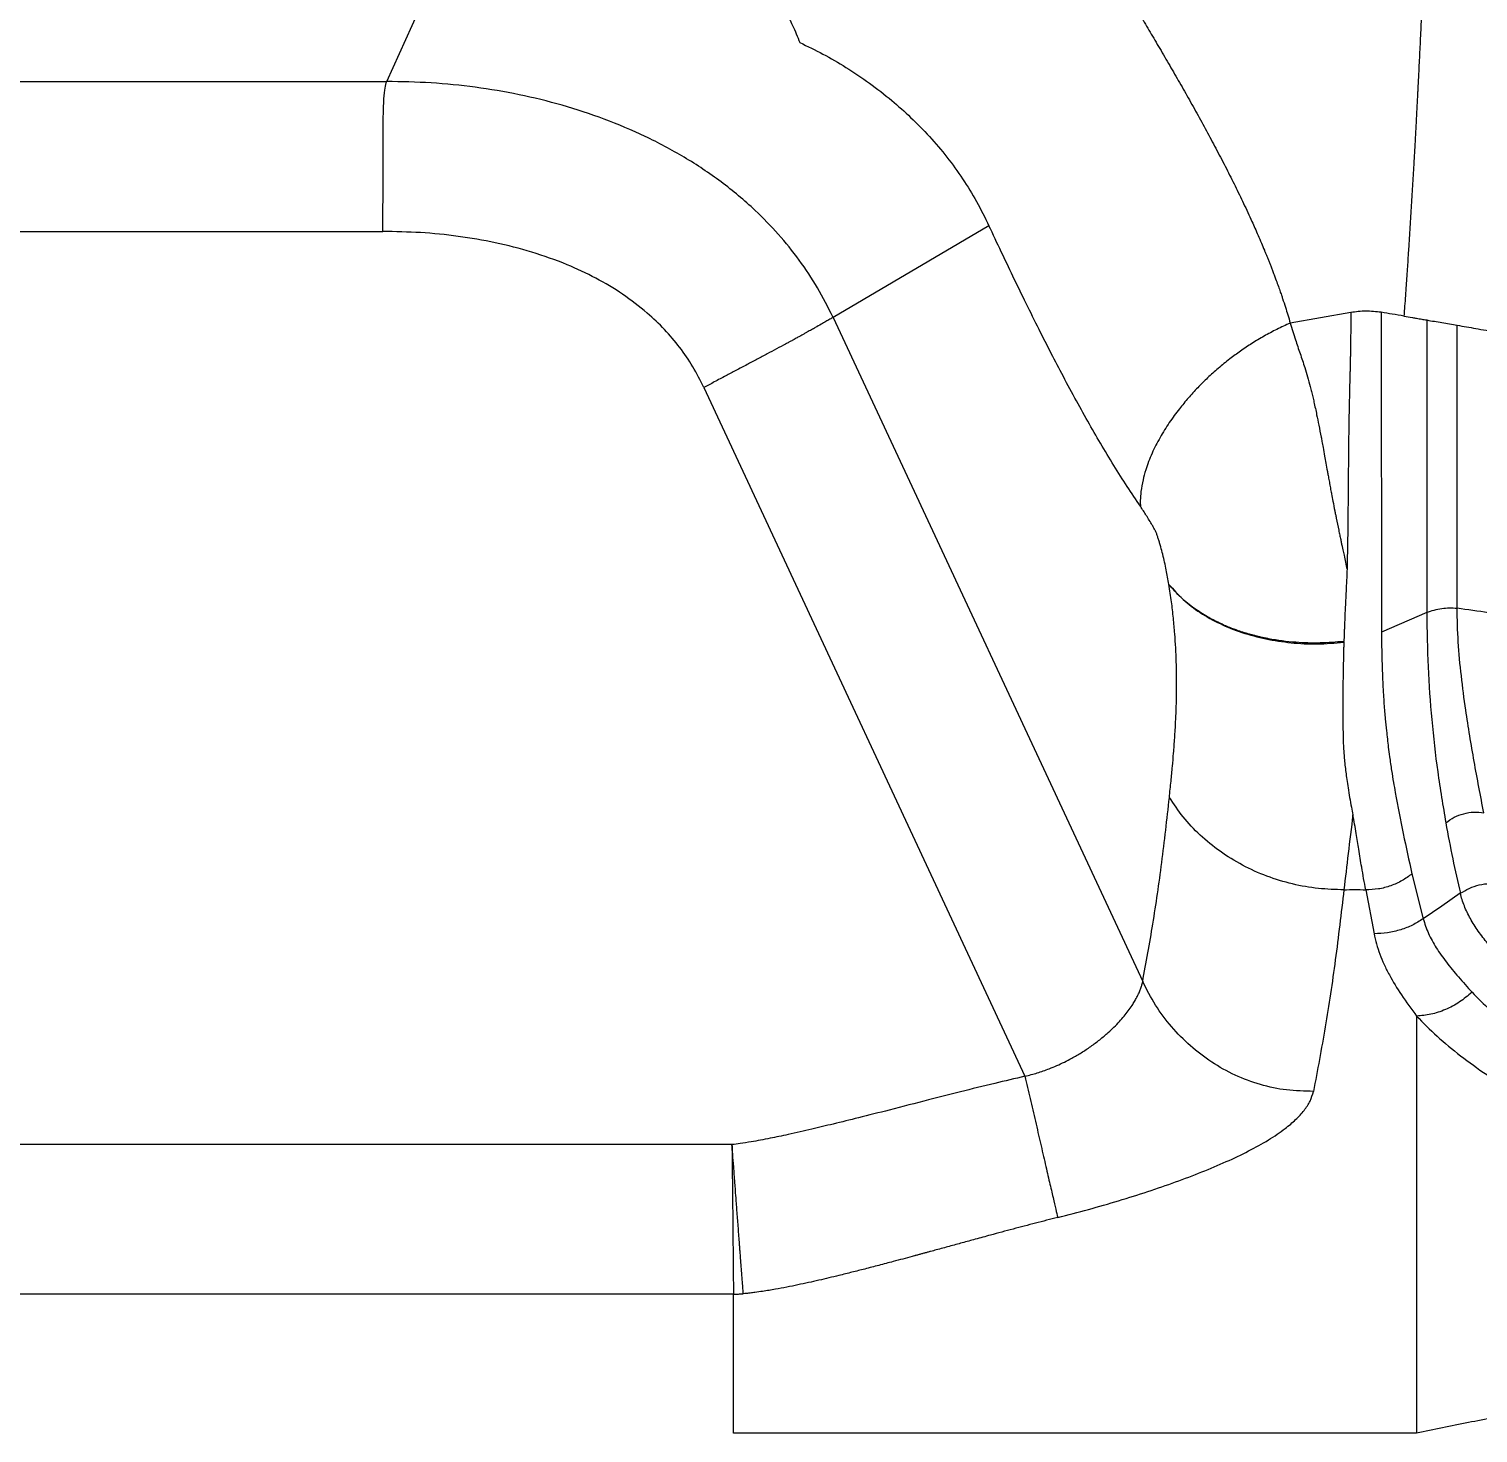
# Model space of a CAD drawing. Extents: x 943 to 1030, y 781 to 934.
# Drawn here: x 986.79 to 1001.1, y 814.52 to 828.39 of the extents above; entities that cross this region are included whole.
import ezdxf

# ---------------------------------------------------------------- set-up
doc = ezdxf.new("R2010")
doc.units = 0
doc.header["$MEASUREMENT"] = 0
doc.layers.add('1', color=4, linetype='Continuous')

# ---------------------------------------------------------------- blocks, each defined once
blk = doc.blocks.new('AIRA')
at = {"layer": '1', "color": 3, "linetype": 'Continuous', "lineweight": 25}
for p, q in [((47.145, 24.701), (48.107, 26.827)), ((39.997, 24.701), (47.145, 24.701)), ((40.036, 23.219), (47.106, 23.219)), ((53.095, 23.276), (51.555, 22.371)), ((51.555, 22.371), (54.614, 15.81)), ((56.671, 22.419), (56.072, 22.314)), ((50.279, 21.678), (53.451, 14.875)), ((57.421, 19.455), (56.973, 19.26)), ((57.275, 16.874), (57.386, 16.43)), ((56.818, 16.717), (56.9, 16.283)), ((50.556, 14.2), (33.596, 14.2)), ((50.571, 12.723), (33.596, 12.723)), ((50.571, 11.351), (50.571, 12.723)), ((57.321, 11.351), (50.571, 11.351))]:
    blk.add_line(p, q, dxfattribs=at)
at = {"layer": '1', "color": 3, "linetype": 'Continuous', "lineweight": 25, "flags": 128}
blk.add_lwpolyline([(57.752, 16.682), (57.569, 16.556), (57.386, 16.43)], dxfattribs=at)
at = {"layer": '1', "color": 3, "linetype": 'Continuous', "lineweight": 25}
for points, knots in [([(57.486, 28.579), (57.481, 28.428), (57.473, 28.126), (57.459, 27.675), (57.443, 27.227), (57.427, 26.775), (57.409, 26.305), (57.39, 25.854), (57.376, 25.522), (57.366, 25.319), (57.361, 25.209), (57.356, 25.099), (57.351, 24.992), (57.345, 24.884), (57.34, 24.772), (57.335, 24.682), (57.332, 24.615), (57.33, 24.573), (57.327, 24.529), (57.325, 24.483), (57.322, 24.433), (57.32, 24.382), (57.317, 24.327), (57.312, 24.236), (57.306, 24.124), (57.299, 24.007), (57.295, 23.937), (57.293, 23.904), (57.293, 23.894), (57.293, 23.891), (57.293, 23.89), (57.292, 23.89), (57.292, 23.89), (57.292, 23.89), (57.292, 23.89), (57.292, 23.89), (57.292, 23.89), (57.292, 23.89), (57.292, 23.89), (57.284, 23.749), (57.267, 23.462), (57.247, 23.144), (57.234, 22.939), (57.228, 22.847), (57.221, 22.755), (57.215, 22.658), (57.208, 22.559), (57.201, 22.466), (57.197, 22.408), (57.195, 22.383)], [0, 0, 0, 0, 0.071196, 0.141711, 0.212372, 0.28328, 0.357144, 0.436742, 0.499998, 0.517245, 0.534981, 0.553204, 0.570442, 0.587314, 0.6055, 0.625, 0.631338, 0.638097, 0.645277, 0.652878, 0.660902, 0.669347, 0.678213, 0.687502, 0.713927, 0.733154, 0.74518, 0.748491, 0.749472, 0.749824, 0.749935, 0.749975, 0.74999, 0.749997, 0.75, 0.750001, 0.750002, 0.750002, 0.750002, 0.750002, 0.819631, 0.891743, 0.907681, 0.92198, 0.937848, 0.953473, 0.970518, 0.987776, 1, 1, 1, 1]), ([(54.188, 26.086), (54.193, 26.075), (54.202, 26.053), (54.219, 26.017), (54.239, 25.977), (54.264, 25.926), (54.298, 25.863), (54.348, 25.771), (54.413, 25.657), (54.495, 25.515), (54.583, 25.366), (54.675, 25.209), (54.771, 25.047), (54.868, 24.88), (54.966, 24.711), (55.064, 24.539), (55.161, 24.366), (55.256, 24.193), (55.349, 24.017), (55.44, 23.843), (55.528, 23.668), (55.612, 23.494), (55.677, 23.355), (55.724, 23.25), (55.755, 23.179), (55.786, 23.107), (55.81, 23.048), (55.828, 23.006), (55.84, 22.976), (55.853, 22.945), (55.866, 22.912), (55.879, 22.878), (55.893, 22.842), (55.904, 22.813), (55.916, 22.782), (55.93, 22.744), (55.949, 22.692), (55.968, 22.639), (55.984, 22.594), (56.002, 22.539), (56.024, 22.474), (56.049, 22.393), (56.064, 22.341), (56.072, 22.314)], [0, 0, 0, 0, 0.017262, 0.035102, 0.052731, 0.070138, 0.097873, 0.124954, 0.166829, 0.208605, 0.250232, 0.292064, 0.333361, 0.375442, 0.416935, 0.458354, 0.500395, 0.541617, 0.582789, 0.625295, 0.666023, 0.707371, 0.750197, 0.76602, 0.783127, 0.801539, 0.818842, 0.8257, 0.832947, 0.840585, 0.848619, 0.857049, 0.86588, 0.875115, 0.878873, 0.88865, 0.903741, 0.917653, 0.92875, 0.937558, 0.959174, 0.978518, 1, 1, 1, 1]), ([(50.973, 25.609), (50.986, 25.586), (51.012, 25.539), (51.05, 25.468), (51.087, 25.395), (51.121, 25.324), (51.156, 25.25), (51.192, 25.171), (51.215, 25.113), (51.227, 25.085)], [0, 0, 0, 0, 0.139214, 0.2813352, 0.4263749, 0.5618752, 0.6900715, 0.8467466, 1, 1, 1, 1]), ([(51.227, 25.085), (51.303, 25.048), (51.458, 24.973), (51.688, 24.839), (51.916, 24.687), (52.129, 24.521), (52.327, 24.345), (52.51, 24.159), (52.682, 23.955), (52.837, 23.741), (52.976, 23.515), (53.055, 23.356), (53.095, 23.276)], [0, 0, 0, 0, 0.095466, 0.194486, 0.300302, 0.40566, 0.500016, 0.600029, 0.700803, 0.800231, 0.89875, 1, 1, 1, 1]), ([(47.106, 23.219), (47.106, 23.245), (47.106, 23.294), (47.107, 23.367), (47.107, 23.437), (47.108, 23.504), (47.108, 23.567), (47.108, 23.627), (47.108, 23.684), (47.108, 23.73), (47.108, 23.777), (47.108, 23.836), (47.108, 23.919), (47.108, 24.005), (47.108, 24.08), (47.109, 24.141), (47.109, 24.224), (47.11, 24.326), (47.113, 24.438), (47.118, 24.547), (47.127, 24.646), (47.139, 24.682), (47.145, 24.701)], [0, 0, 0, 0, 0.035744, 0.070208, 0.103392, 0.135296, 0.16592, 0.195263, 0.223327, 0.250111, 0.263747, 0.294509, 0.341265, 0.393721, 0.433774, 0.469272, 0.500214, 0.586234, 0.66857, 0.750194, 0.874563, 1, 1, 1, 1]), ([(51.555, 22.371), (51.505, 22.469), (51.407, 22.665), (51.224, 22.939), (51.017, 23.195), (50.762, 23.457), (50.453, 23.715), (50.088, 23.958), (49.7, 24.164), (49.296, 24.334), (48.879, 24.471), (48.453, 24.575), (48.02, 24.648), (47.583, 24.693), (47.291, 24.698), (47.145, 24.701)], [0, 0, 0, 0, 0.062495, 0.12499, 0.187487, 0.249986, 0.333302, 0.416621, 0.499954, 0.583287, 0.666626, 0.749968, 0.833311, 0.916655, 1, 1, 1, 1]), ([(50.279, 21.678), (50.244, 21.747), (50.174, 21.886), (50.042, 22.077), (49.891, 22.254), (49.704, 22.432), (49.478, 22.604), (49.211, 22.763), (48.911, 22.903), (48.579, 23.02), (48.218, 23.112), (47.851, 23.175), (47.479, 23.213), (47.23, 23.217), (47.106, 23.219)], [0, 0, 0, 0, 0.062601, 0.125005, 0.186819, 0.249989, 0.332486, 0.415733, 0.499943, 0.599309, 0.699218, 0.799444, 0.899673, 1, 1, 1, 1]), ([(54.591, 20.505), (54.548, 20.57), (54.46, 20.699), (54.329, 20.908), (54.199, 21.123), (54.07, 21.346), (53.943, 21.576), (53.817, 21.809), (53.694, 22.046), (53.572, 22.287), (53.45, 22.533), (53.331, 22.779), (53.214, 23.024), (53.136, 23.19), (53.095, 23.276)], [0, 0, 0, 0, 0.0826119, 0.1658054, 0.2499729, 0.3305727, 0.4138137, 0.4999646, 0.5786091, 0.6619056, 0.7499755, 0.8315724, 0.9131441, 1, 1, 1, 1]), ([(51.555, 22.371), (51.545, 22.365), (51.525, 22.353), (51.485, 22.33), (51.437, 22.303), (51.394, 22.278), (51.361, 22.259), (51.341, 22.248), (51.32, 22.236), (51.297, 22.224), (51.272, 22.21), (51.248, 22.196), (51.221, 22.181), (51.196, 22.168), (51.17, 22.153), (51.145, 22.14), (51.117, 22.124), (51.068, 22.098), (50.998, 22.06), (50.905, 22.01), (50.807, 21.958), (50.703, 21.903), (50.599, 21.848), (50.491, 21.791), (50.385, 21.735), (50.313, 21.696), (50.279, 21.678)], [0, 0, 0, 0, 0.0604594, 0.1249996, 0.1841237, 0.2499806, 0.2685661, 0.2880523, 0.3084393, 0.329727, 0.3519155, 0.3750047, 0.3927558, 0.4195103, 0.4362645, 0.4552696, 0.4765256, 0.5000324, 0.5625283, 0.6250239, 0.6875192, 0.7500143, 0.8168421, 0.8750207, 0.9407513, 1, 1, 1, 1]), ([(56.671, 22.419), (56.671, 22.365), (56.67, 22.258), (56.668, 22.131), (56.667, 22.045), (56.666, 21.999), (56.665, 21.954), (56.664, 21.908), (56.663, 21.863), (56.662, 21.813), (56.66, 21.74), (56.658, 21.653), (56.656, 21.564), (56.654, 21.485), (56.652, 21.406), (56.651, 21.321), (56.65, 21.239), (56.648, 21.145), (56.647, 21.025), (56.646, 20.87), (56.644, 20.688), (56.643, 20.535), (56.642, 20.416), (56.641, 20.337), (56.64, 20.255), (56.639, 20.172), (56.637, 20.085), (56.636, 20.004), (56.634, 19.936), (56.633, 19.898), (56.633, 19.883)], [0, 0, 0, 0, 0.071366, 0.140211, 0.15873, 0.177161, 0.195506, 0.213762, 0.23193, 0.250011, 0.272661, 0.31866, 0.351432, 0.375016, 0.40849, 0.440483, 0.470995, 0.500023, 0.545322, 0.605029, 0.672401, 0.749987, 0.780003, 0.811318, 0.843933, 0.877844, 0.913055, 0.951077, 0.980059, 1, 1, 1, 1]), ([(56.971, 22.421), (56.92, 22.426), (56.82, 22.438), (56.72, 22.425), (56.671, 22.419)], [0, 0, 0, 0, 0.5106481, 1, 1, 1, 1]), ([(56.971, 22.421), (56.971, 22.332), (56.971, 22.164), (56.971, 21.908), (56.971, 21.671), (56.971, 21.453), (56.971, 21.254), (56.971, 21.128), (56.971, 21.069)], [0, 0, 0, 0, 0.216253, 0.409714, 0.582257, 0.736714, 0.875454, 1, 1, 1, 1]), ([(57.195, 22.383), (57.157, 22.39), (57.083, 22.402), (57.008, 22.414), (56.971, 22.421)], [0, 0, 0, 0, 0.515335, 1, 1, 1, 1]), ([(57.195, 22.383), (57.223, 22.379), (57.265, 22.372), (57.307, 22.364), (57.321, 22.362)], [0, 0, 0, 0, 0.66334, 1, 1, 1, 1]), ([(57.321, 22.362), (57.337, 22.359), (57.371, 22.353), (57.404, 22.348), (57.421, 22.345)], [0, 0, 0, 0, 0.5, 1, 1, 1, 1]), ([(57.421, 22.345), (57.446, 22.34), (57.496, 22.332), (57.546, 22.323), (57.571, 22.319)], [0, 0, 0, 0, 0.5, 1, 1, 1, 1]), ([(57.421, 22.345), (57.421, 22.266), (57.421, 22.109), (57.421, 21.854), (57.421, 21.61), (57.421, 21.383), (57.421, 21.177), (57.421, 20.971), (57.421, 20.767), (57.421, 20.568), (57.421, 20.375), (57.421, 20.191), (57.421, 19.998), (57.421, 19.803), (57.421, 19.612), (57.421, 19.507), (57.421, 19.455)], [0, 0, 0, 0, 0.083326, 0.166657, 0.249975, 0.312483, 0.37499, 0.437497, 0.500001, 0.562504, 0.625013, 0.687519, 0.75003, 0.83335, 0.916676, 1, 1, 1, 1]), ([(56.072, 22.314), (56.028, 22.294), (55.94, 22.254), (55.814, 22.187), (55.694, 22.115), (55.581, 22.039), (55.469, 21.957), (55.361, 21.869), (55.255, 21.774), (55.156, 21.676), (55.063, 21.574), (54.987, 21.482), (54.925, 21.401), (54.876, 21.331), (54.829, 21.258), (54.785, 21.183), (54.743, 21.106), (54.705, 21.027), (54.671, 20.945), (54.641, 20.857), (54.614, 20.758), (54.596, 20.657), (54.589, 20.571), (54.591, 20.524), (54.591, 20.505)], [0, 0, 0, 0, 0.051762, 0.102406, 0.15176, 0.199686, 0.246127, 0.298553, 0.349494, 0.399913, 0.451472, 0.503994, 0.536847, 0.570921, 0.606233, 0.642802, 0.680625, 0.719689, 0.760009, 0.802072, 0.853553, 0.914666, 0.965746, 1, 1, 1, 1]), ([(56.072, 22.314), (56.089, 22.259), (56.119, 22.161), (56.169, 22.014), (56.221, 21.862), (56.257, 21.735), (56.282, 21.637), (56.295, 21.586), (56.307, 21.531), (56.32, 21.472), (56.336, 21.396), (56.355, 21.302), (56.373, 21.213), (56.386, 21.14), (56.398, 21.077), (56.411, 21.006), (56.425, 20.927), (56.436, 20.863), (56.447, 20.804), (56.456, 20.755), (56.466, 20.7), (56.474, 20.657), (56.484, 20.608), (56.495, 20.546), (56.506, 20.491), (56.512, 20.46), (56.512, 20.459), (56.512, 20.459), (56.513, 20.459), (56.513, 20.458), (56.513, 20.457), (56.513, 20.454), (56.514, 20.449), (56.516, 20.439), (56.521, 20.418), (56.532, 20.359), (56.546, 20.291), (56.561, 20.221), (56.57, 20.178), (56.578, 20.139), (56.585, 20.105), (56.592, 20.075), (56.598, 20.047), (56.612, 19.983), (56.623, 19.928), (56.633, 19.883)], [0, 0, 0, 0, 0.075876, 0.136498, 0.196723, 0.275411, 0.296181, 0.316908, 0.337594, 0.362246, 0.386704, 0.427105, 0.472729, 0.489399, 0.51142, 0.5446, 0.570747, 0.602322, 0.618383, 0.63847, 0.65981, 0.682406, 0.688987, 0.71709, 0.75493, 0.754989, 0.755036, 0.755119, 0.755268, 0.755538, 0.756028, 0.756933, 0.758641, 0.761986, 0.768897, 0.784234, 0.833382, 0.853203, 0.871346, 0.88781, 0.902596, 0.9157, 0.927122, 0.938731, 1, 1, 1, 1]), ([(57.571, 22.319), (57.596, 22.314), (57.646, 22.306), (57.696, 22.297), (57.721, 22.293)], [0, 0, 0, 0, 0.5, 1, 1, 1, 1]), ([(57.721, 22.293), (57.782, 22.282), (57.912, 22.26), (58.12, 22.225), (58.336, 22.189), (58.552, 22.154), (58.761, 22.12), (58.901, 22.098), (58.971, 22.087)], [0, 0, 0, 0, 0.147806, 0.314503, 0.499999, 0.666933, 0.833595, 1, 1, 1, 1]), ([(57.721, 19.498), (57.721, 19.533), (57.721, 19.602), (57.721, 19.728), (57.721, 19.868), (57.721, 20.023), (57.721, 20.19), (57.721, 20.368), (57.721, 20.555), (57.721, 20.748), (57.721, 20.946), (57.721, 21.124), (57.721, 21.281), (57.721, 21.415), (57.721, 21.568), (57.721, 21.744), (57.721, 21.931), (57.721, 22.117), (57.721, 22.232), (57.721, 22.293)], [0, 0, 0, 0, 0.063004, 0.124998, 0.187875, 0.250006, 0.312305, 0.374986, 0.437276, 0.499967, 0.561686, 0.624964, 0.665802, 0.70752, 0.750012, 0.810641, 0.874972, 0.933984, 1, 1, 1, 1]), ([(56.971, 21.069), (56.971, 20.98), (56.972, 20.806), (56.973, 20.54), (56.973, 20.357), (56.974, 20.248), (56.974, 20.218), (56.974, 20.188), (56.974, 20.158), (56.974, 20.128), (56.974, 20.099), (56.974, 20.079), (56.974, 20.066), (56.974, 20.055), (56.974, 20.033), (56.974, 19.997), (56.974, 19.952), (56.974, 19.902), (56.975, 19.846), (56.975, 19.782), (56.975, 19.712), (56.975, 19.639), (56.975, 19.57), (56.975, 19.511), (56.975, 19.463), (56.975, 19.379), (56.974, 19.312), (56.973, 19.26)], [0, 0, 0, 0, 0.126988, 0.250115, 0.388979, 0.404784, 0.420635, 0.436532, 0.452476, 0.468467, 0.484507, 0.500596, 0.501178, 0.505677, 0.518108, 0.53792, 0.565161, 0.592352, 0.624392, 0.661337, 0.70324, 0.750149, 0.795453, 0.832748, 0.861941, 0.889895, 1, 1, 1, 1]), ([(54.874, 19.733), (54.869, 19.757), (54.861, 19.804), (54.847, 19.877), (54.831, 19.951), (54.813, 20.027), (54.796, 20.092), (54.782, 20.141), (54.771, 20.176), (54.762, 20.204), (54.755, 20.224), (54.75, 20.238), (54.746, 20.249), (54.741, 20.258), (54.735, 20.271), (54.724, 20.291), (54.695, 20.342), (54.65, 20.415), (54.611, 20.475), (54.591, 20.505)], [0, 0, 0, 0, 0.105031, 0.20214, 0.305574, 0.408228, 0.501332, 0.547744, 0.589569, 0.626963, 0.643721, 0.65837, 0.674009, 0.680656, 0.689574, 0.716988, 0.75188, 0.876259, 1, 1, 1, 1]), ([(56.633, 19.883), (56.632, 19.856), (56.629, 19.791), (56.625, 19.696), (56.62, 19.599), (56.616, 19.513), (56.612, 19.434), (56.609, 19.362), (56.607, 19.303), (56.605, 19.256), (56.604, 19.222), (56.603, 19.193), (56.602, 19.177), (56.602, 19.17)], [0, 0, 0, 0, 0.10254, 0.249945, 0.376318, 0.500017, 0.606021, 0.711848, 0.813447, 0.87116, 0.922459, 0.968765, 1, 1, 1, 1]), ([(54.878, 17.629), (54.883, 17.683), (54.894, 17.785), (54.908, 17.93), (54.92, 18.072), (54.931, 18.219), (54.94, 18.375), (54.947, 18.537), (54.95, 18.731), (54.948, 18.965), (54.937, 19.175), (54.925, 19.321), (54.918, 19.4), (54.909, 19.48), (54.899, 19.562), (54.887, 19.646), (54.878, 19.704), (54.874, 19.733)], [0, 0, 0, 0, 0.089003, 0.168336, 0.238, 0.318848, 0.402391, 0.480004, 0.564113, 0.68755, 0.807866, 0.839877, 0.871029, 0.904715, 0.935549, 0.96755, 1, 1, 1, 1]), ([(54.874, 19.733), (54.918, 19.682), (55.007, 19.581), (55.178, 19.452), (55.374, 19.342), (55.592, 19.254), (55.829, 19.191), (56.079, 19.153), (56.338, 19.14), (56.514, 19.154), (56.602, 19.161)], [0, 0, 0, 0, 0.12505, 0.249584, 0.375056, 0.499516, 0.624748, 0.749603, 0.874266, 1, 1, 1, 1]), ([(56.602, 19.17), (56.524, 19.163), (56.365, 19.15), (56.114, 19.158), (55.934, 19.181), (55.824, 19.203), (55.789, 19.21), (55.755, 19.218), (55.721, 19.227), (55.687, 19.236), (55.653, 19.245), (55.61, 19.258), (55.55, 19.278), (55.467, 19.309), (55.364, 19.354), (55.245, 19.416), (55.117, 19.499), (54.986, 19.604), (54.912, 19.689), (54.874, 19.733)], [0, 0, 0, 0, 0.111474, 0.227284, 0.361132, 0.378937, 0.396792, 0.414693, 0.432637, 0.45062, 0.46864, 0.487226, 0.520068, 0.567099, 0.628139, 0.702815, 0.79046, 0.890024, 1, 1, 1, 1]), ([(57.421, 19.455), (57.445, 19.464), (57.493, 19.482), (57.569, 19.496), (57.645, 19.504), (57.696, 19.5), (57.721, 19.498)], [0, 0, 0, 0, 0.249964, 0.500035, 0.750095, 1, 1, 1, 1]), ([(58.971, 19.323), (58.762, 19.351), (58.343, 19.407), (57.928, 19.468), (57.721, 19.498)], [0, 0, 0, 0, 0.499915, 1, 1, 1, 1]), ([(57.985, 17.476), (57.952, 17.646), (57.887, 17.985), (57.812, 18.436), (57.761, 18.83), (57.728, 19.166), (57.723, 19.387), (57.721, 19.498)], [0, 0, 0, 0, 0.250003, 0.500004, 0.666672, 0.833341, 1, 1, 1, 1]), ([(57.421, 19.455), (57.423, 19.275), (57.429, 18.915), (57.467, 18.397), (57.524, 17.881), (57.581, 17.546), (57.609, 17.378)], [0, 0, 0, 0, 0.2499955, 0.4999966, 0.7499982, 1, 1, 1, 1]), ([(56.973, 19.26), (56.974, 19.227), (56.974, 19.162), (56.976, 19.071), (56.978, 18.991), (56.98, 18.915), (56.983, 18.834), (56.987, 18.742), (56.992, 18.647), (56.998, 18.556), (57.004, 18.477), (57.012, 18.388), (57.024, 18.271), (57.038, 18.147), (57.055, 18.016), (57.072, 17.9), (57.091, 17.782), (57.104, 17.711), (57.11, 17.678)], [0, 0, 0, 0, 0.052252, 0.104549, 0.147503, 0.185996, 0.235006, 0.287213, 0.350244, 0.406661, 0.456557, 0.5, 0.577982, 0.684798, 0.749966, 0.845319, 0.928654, 1, 1, 1, 1]), ([(56.602, 19.161), (56.602, 19.161), (56.602, 19.16), (56.602, 19.159), (56.602, 19.153), (56.601, 19.139), (56.6, 19.118), (56.599, 19.073), (56.597, 18.998), (56.595, 18.911), (56.594, 18.83), (56.593, 18.768), (56.592, 18.706), (56.592, 18.628), (56.591, 18.529), (56.592, 18.415), (56.593, 18.299), (56.595, 18.224), (56.596, 18.185)], [0, 0, 0, 0, 0.000382, 0.001089, 0.004116, 0.015987, 0.039327, 0.063027, 0.141119, 0.249936, 0.31263, 0.377611, 0.437721, 0.499951, 0.617876, 0.746205, 0.867548, 1, 1, 1, 1]), ([(56.602, 19.161), (56.602, 19.162), (56.602, 19.165), (56.602, 19.168), (56.602, 19.17)], [0, 0, 0, 0, 0.499957, 1, 1, 1, 1]), ([(56.596, 18.185), (56.596, 18.167), (56.597, 18.131), (56.601, 18.075), (56.606, 18.014), (56.612, 17.948), (56.621, 17.878), (56.631, 17.803), (56.644, 17.719), (56.659, 17.627), (56.675, 17.539), (56.686, 17.482), (56.691, 17.457)], [0, 0, 0, 0, 0.06709, 0.139506, 0.217135, 0.307298, 0.401604, 0.500059, 0.616928, 0.750228, 0.889044, 1, 1, 1, 1]), ([(54.614, 15.81), (54.648, 15.998), (54.718, 16.378), (54.806, 16.985), (54.854, 17.413), (54.878, 17.629)], [0, 0, 0, 0, 0.325991, 0.659272, 1, 1, 1, 1]), ([(56.602, 16.717), (56.518, 16.719), (56.347, 16.724), (56.091, 16.77), (55.839, 16.847), (55.598, 16.955), (55.376, 17.092), (55.179, 17.253), (55.009, 17.432), (54.921, 17.564), (54.878, 17.629)], [0, 0, 0, 0, 0.1208466, 0.2451845, 0.3719638, 0.5, 0.6280363, 0.7548156, 0.8791534, 1, 1, 1, 1]), ([(57.11, 17.678), (57.135, 17.541), (57.187, 17.269), (57.245, 17.006), (57.275, 16.874)], [0, 0, 0, 0, 0.499999, 1, 1, 1, 1]), ([(57.609, 17.378), (57.636, 17.398), (57.69, 17.437), (57.786, 17.471), (57.885, 17.49), (57.952, 17.481), (57.985, 17.476)], [0, 0, 0, 0, 0.249925, 0.500114, 0.750265, 1, 1, 1, 1]), ([(56.691, 17.457), (56.675, 17.328), (56.644, 17.075), (56.616, 16.835), (56.602, 16.717)], [0, 0, 0, 0, 0.508581, 1, 1, 1, 1]), ([(56.75, 17.117), (56.742, 17.168), (56.724, 17.28), (56.702, 17.395), (56.691, 17.457)], [0, 0, 0, 0, 0.459932, 1, 1, 1, 1]), ([(57.609, 17.378), (57.631, 17.259), (57.675, 17.02), (57.727, 16.794), (57.753, 16.682)], [0, 0, 0, 0, 0.500002, 1, 1, 1, 1]), ([(56.818, 16.717), (56.804, 16.791), (56.78, 16.923), (56.759, 17.058), (56.75, 17.117)], [0, 0, 0, 0, 0.5598128, 1, 1, 1, 1]), ([(57.275, 16.874), (57.243, 16.851), (57.178, 16.803), (57.065, 16.754), (56.944, 16.72), (56.86, 16.718), (56.818, 16.717)], [0, 0, 0, 0, 0.239483, 0.4896, 0.746211, 1, 1, 1, 1]), ([(57.752, 16.682), (57.781, 16.699), (57.84, 16.735), (57.939, 16.767), (58.042, 16.783), (58.11, 16.777), (58.144, 16.774)], [0, 0, 0, 0, 0.2473039, 0.5000012, 0.7526979, 1, 1, 1, 1]), ([(56.602, 16.717), (56.575, 16.485), (56.52, 16.02), (56.421, 15.355), (56.341, 14.936), (56.301, 14.726)], [0, 0, 0, 0, 0.3327538, 0.6660076, 1, 1, 1, 1]), ([(56.602, 16.717), (56.638, 16.718), (56.71, 16.72), (56.782, 16.718), (56.818, 16.717)], [0, 0, 0, 0, 0.50001, 1, 1, 1, 1]), ([(61.333, 14.796), (61.22, 14.812), (60.994, 14.843), (60.661, 14.907), (60.336, 14.982), (59.988, 15.079), (59.625, 15.2), (59.257, 15.348), (58.92, 15.51), (58.618, 15.684), (58.353, 15.87), (58.16, 16.039), (58.022, 16.186), (57.927, 16.308), (57.849, 16.432), (57.788, 16.557), (57.764, 16.64), (57.752, 16.682)], [0, 0, 0, 0, 0.063485, 0.126414, 0.189356, 0.252511, 0.335807, 0.418927, 0.502062, 0.584527, 0.667308, 0.750347, 0.799852, 0.849382, 0.89921, 0.949613, 1, 1, 1, 1]), ([(57.386, 16.43), (57.351, 16.408), (57.282, 16.365), (57.162, 16.319), (57.034, 16.288), (56.945, 16.284), (56.9, 16.283)], [0, 0, 0, 0, 0.239752, 0.479504, 0.739751, 1, 1, 1, 1]), ([(57.386, 16.43), (57.401, 16.382), (57.432, 16.286), (57.512, 16.143), (57.612, 16.001), (57.731, 15.856), (57.822, 15.756), (57.868, 15.705)], [0, 0, 0, 0, 0.200651, 0.398908, 0.597681, 0.797906, 1, 1, 1, 1]), ([(56.9, 16.283), (56.907, 16.249), (56.922, 16.182), (56.956, 16.081), (56.998, 15.979), (57.066, 15.845), (57.168, 15.677), (57.269, 15.539), (57.321, 15.469)], [0, 0, 0, 0, 0.124909, 0.250418, 0.376814, 0.504392, 0.747763, 1, 1, 1, 1]), ([(53.451, 14.875), (53.492, 14.886), (53.573, 14.906), (53.678, 14.943), (53.767, 14.98), (53.841, 15.015), (53.922, 15.057), (54.01, 15.108), (54.103, 15.17), (54.192, 15.237), (54.268, 15.301), (54.332, 15.361), (54.384, 15.415), (54.431, 15.468), (54.473, 15.522), (54.502, 15.563), (54.522, 15.594), (54.533, 15.613), (54.545, 15.634), (54.557, 15.655), (54.568, 15.677), (54.578, 15.699), (54.586, 15.718), (54.593, 15.738), (54.601, 15.76), (54.608, 15.785), (54.612, 15.803), (54.614, 15.81)], [0, 0, 0, 0, 0.062155, 0.124965, 0.165705, 0.207348, 0.249967, 0.308046, 0.368986, 0.432913, 0.499936, 0.54827, 0.598824, 0.648373, 0.697588, 0.749948, 0.767824, 0.786884, 0.807129, 0.828559, 0.851174, 0.874976, 0.896471, 0.91454, 0.93749, 0.972301, 1, 1, 1, 1]), ([(56.301, 14.726), (56.213, 14.728), (56.035, 14.731), (55.775, 14.788), (55.525, 14.88), (55.293, 15.01), (55.081, 15.171), (54.895, 15.361), (54.735, 15.574), (54.654, 15.732), (54.614, 15.81)], [0, 0, 0, 0, 0.124983, 0.24997, 0.374963, 0.49996, 0.624963, 0.749971, 0.874983, 1, 1, 1, 1]), ([(57.868, 15.705), (57.828, 15.671), (57.746, 15.603), (57.606, 15.53), (57.462, 15.481), (57.368, 15.473), (57.321, 15.469)], [0, 0, 0, 0, 0.247147, 0.5, 0.752853, 1, 1, 1, 1]), ([(57.868, 15.705), (57.926, 15.646), (58.041, 15.528), (58.246, 15.356), (58.473, 15.189), (58.724, 15.029), (58.996, 14.877), (59.286, 14.736), (59.596, 14.607), (59.922, 14.49), (60.261, 14.387), (60.61, 14.301), (60.968, 14.23), (61.211, 14.197), (61.333, 14.181)], [0, 0, 0, 0, 0.083976, 0.167721, 0.251724, 0.336099, 0.419728, 0.502969, 0.586353, 0.670154, 0.752946, 0.834973, 0.917209, 1, 1, 1, 1]), ([(57.321, 15.469), (57.321, 15.244), (57.321, 14.792), (57.321, 14.158), (57.321, 13.559), (57.321, 13.041), (57.321, 12.597), (57.321, 12.221), (57.321, 11.885), (57.321, 11.587), (57.321, 11.43), (57.321, 11.351)], [0, 0, 0, 0, 0.125002, 0.250004, 0.375005, 0.500005, 0.600006, 0.700006, 0.800005, 0.900004, 1, 1, 1, 1]), ([(57.321, 15.469), (57.386, 15.403), (57.517, 15.269), (57.751, 15.076), (58.01, 14.889), (58.297, 14.711), (58.607, 14.543), (58.94, 14.388), (59.294, 14.245), (59.669, 14.117), (60.059, 14.005), (60.461, 13.912), (60.874, 13.835), (61.155, 13.8), (61.296, 13.783)], [0, 0, 0, 0, 0.083271, 0.166283, 0.249587, 0.333348, 0.416504, 0.499447, 0.582763, 0.666781, 0.750108, 0.832949, 0.916113, 1, 1, 1, 1]), ([(53.451, 14.875), (53.351, 14.852), (53.138, 14.802), (52.821, 14.723), (52.474, 14.635), (52.138, 14.548), (51.824, 14.469), (51.569, 14.406), (51.339, 14.35), (51.159, 14.309), (51.022, 14.28), (50.93, 14.261), (50.839, 14.243), (50.74, 14.226), (50.646, 14.21), (50.583, 14.203), (50.556, 14.2)], [0, 0, 0, 0, 0.103248, 0.2207, 0.329691, 0.464589, 0.570522, 0.656281, 0.729584, 0.809892, 0.841562, 0.871342, 0.904593, 0.935625, 0.972879, 1, 1, 1, 1]), ([(53.451, 14.875), (53.468, 14.801), (53.503, 14.651), (53.555, 14.427), (53.605, 14.209), (53.652, 14.005), (53.694, 13.825), (53.729, 13.675), (53.756, 13.556), (53.768, 13.505), (53.774, 13.48)], [0, 0, 0, 0, 0.1194759, 0.2435642, 0.37093, 0.5, 0.62907, 0.7564358, 0.8805241, 1, 1, 1, 1]), ([(53.774, 13.48), (53.876, 13.506), (54.08, 13.559), (54.378, 13.645), (54.666, 13.736), (54.942, 13.83), (55.201, 13.929), (55.443, 14.031), (55.664, 14.136), (55.86, 14.245), (56.014, 14.349), (56.129, 14.446), (56.212, 14.537), (56.273, 14.63), (56.292, 14.694), (56.301, 14.726)], [0, 0, 0, 0, 0.082933, 0.166405, 0.249993, 0.333246, 0.416672, 0.500006, 0.58364, 0.667071, 0.749995, 0.81249, 0.874997, 0.937542, 1, 1, 1, 1]), ([(50.668, 12.727), (50.667, 12.741), (50.665, 12.769), (50.659, 12.84), (50.653, 12.923), (50.646, 13.01), (50.641, 13.078), (50.638, 13.124), (50.636, 13.147), (50.634, 13.17), (50.632, 13.193), (50.631, 13.216), (50.626, 13.28), (50.618, 13.388), (50.606, 13.543), (50.595, 13.688), (50.584, 13.833), (50.574, 13.97), (50.564, 14.095), (50.558, 14.168), (50.556, 14.2)], [0, 0, 0, 0, 0.095483, 0.187612, 0.275084, 0.344173, 0.408699, 0.424799, 0.440553, 0.455957, 0.471006, 0.485697, 0.500025, 0.593258, 0.677786, 0.753292, 0.819751, 0.894596, 0.954403, 1, 1, 1, 1]), ([(50.556, 14.2), (50.557, 14.144), (50.558, 14.036), (50.559, 13.88), (50.561, 13.738), (50.562, 13.624), (50.563, 13.532), (50.563, 13.462), (50.564, 13.397), (50.565, 13.338), (50.565, 13.285), (50.566, 13.18), (50.568, 13.038), (50.569, 12.887), (50.57, 12.778), (50.571, 12.741), (50.571, 12.723)], [0, 0, 0, 0, 0.0801485, 0.1552643, 0.2253465, 0.2903942, 0.3309688, 0.3693041, 0.4054002, 0.439257, 0.4708743, 0.5002521, 0.6315196, 0.7585673, 0.8813944, 1, 1, 1, 1]), ([(53.774, 13.48), (53.738, 13.471), (53.664, 13.452), (53.555, 13.424), (53.444, 13.395), (53.333, 13.366), (53.222, 13.336), (53.097, 13.302), (52.967, 13.267), (52.831, 13.23), (52.703, 13.195), (52.598, 13.166), (52.527, 13.147), (52.488, 13.136), (52.458, 13.128), (52.427, 13.12), (52.397, 13.111), (52.376, 13.106), (52.365, 13.103), (52.363, 13.102), (52.353, 13.099), (52.282, 13.08), (52.165, 13.049), (52.008, 13.007), (51.872, 12.972), (51.741, 12.939), (51.59, 12.901), (51.412, 12.859), (51.203, 12.813), (51.018, 12.776), (50.876, 12.752), (50.793, 12.741), (50.746, 12.735), (50.718, 12.732), (50.695, 12.729), (50.678, 12.728), (50.668, 12.727)], [0, 0, 0, 0, 0.035298, 0.070782, 0.106454, 0.142318, 0.17838, 0.214644, 0.263711, 0.305012, 0.346589, 0.388456, 0.406314, 0.416161, 0.426025, 0.435906, 0.445806, 0.455722, 0.455816, 0.456492, 0.458321, 0.465157, 0.52594, 0.571939, 0.61683, 0.657656, 0.698999, 0.762781, 0.828884, 0.899958, 0.940104, 0.96385, 0.978194, 0.983917, 0.990731, 1, 1, 1, 1]), ([(50.571, 12.723), (50.587, 12.723), (50.619, 12.723), (50.652, 12.726), (50.668, 12.727)], [0, 0, 0, 0, 0.501677, 1, 1, 1, 1]), ([(66.264, 12.282), (66.086, 12.281), (65.729, 12.279), (65.195, 12.268), (64.666, 12.251), (64.143, 12.228), (63.662, 12.201), (63.216, 12.172), (62.806, 12.141), (62.404, 12.106), (62.011, 12.069), (61.625, 12.029), (61.16, 11.977), (60.62, 11.91), (60.02, 11.827), (59.44, 11.739), (58.882, 11.647), (58.346, 11.552), (57.824, 11.454), (57.49, 11.386), (57.321, 11.351)], [0, 0, 0, 0, 0.049668, 0.099618, 0.14987, 0.199486, 0.24998, 0.290856, 0.332494, 0.374983, 0.415692, 0.45734, 0.499989, 0.570325, 0.642374, 0.713476, 0.784915, 0.856656, 0.927411, 1, 1, 1, 1])]:
    blk.add_open_spline(points, degree=3, knots=knots, dxfattribs=at)

msp = doc.modelspace()

# ---------------------------------------------------------------- block references
at = {"layer": '1'}
msp.add_blockref('AIRA', (943.177, 803.166), dxfattribs=at)

doc.saveas('drawing.dxf')
